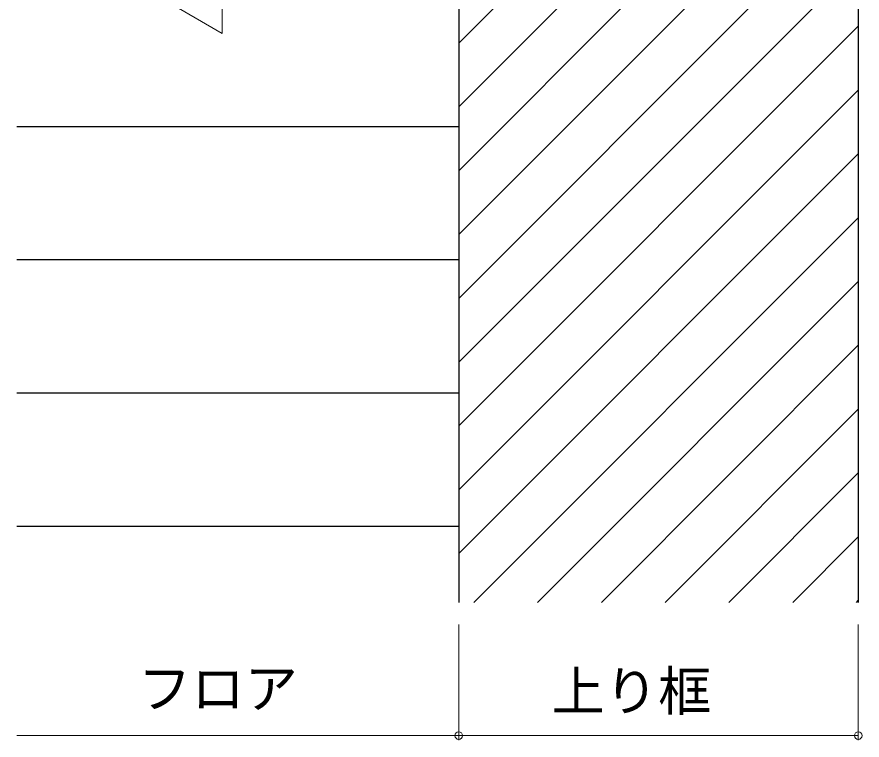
# Model space of a CAD drawing. Units: millimetres, scale not verified. Extents: x -525 to 525, y -784 to 780.
# Drawn here: x -111.4 to 79, y -1.8 to 161 of the extents above; entities that cross this region are included whole.
import ezdxf
from ezdxf.enums import TextEntityAlignment as Align

# ---------------------------------------------------------------- set-up
doc = ezdxf.new("R2010")
doc.units = ezdxf.units.MM
doc.header["$LTSCALE"] = 4
doc.layers.add('0-5_YKK_D', color=6, linetype='Continuous', lineweight=18)
doc.layers.add('0-7_YSS_K', color=3, linetype='Continuous')
doc.styles.add('ＭＳ ゴシック', font='')
doc.styles.get('ＭＳ ゴシック').set_extended_font_data('MS Gothic')

msp = doc.modelspace()

# ---------------------------------------------------------------- linework, layer by layer
at = {"layer": '0-5_YKK_D'}
for p, q in [((-65.153, 157.239), (-65.153, 171.239)), ((-77.277, 164.239), (-65.153, 157.239)), ((-11.874, 24.167), (-11.874, -1.833)), ((-11.874, 23.167), (-11.874, -1.833)), ((78.126, 24.167), (78.126, -1.833)), ((-11.874, -0.833), (-111.366, -0.833)), ((78.126, -0.833), (-11.874, -0.833))]:
    msp.add_line(p, q, dxfattribs=at)
for centre in [(-11.874, -0.833), (78.126, -0.833)]:
    msp.add_circle(centre, 0.85, dxfattribs=at)
at = {"layer": '0-7_YSS_K'}
for p, q in [((-11.874, 333.739), (-11.874, 29.167)), ((78.126, 333.739), (78.126, 29.167)), ((-11.874, 155.08), (78.126, 245.08)), ((-11.874, 140.711), (78.126, 230.711)), ((-11.874, 126.343), (78.126, 216.343)), ((-11.874, 111.974), (78.126, 201.974)), ((-11.874, 97.606), (78.126, 187.606)), ((-11.874, 83.238), (78.126, 173.238)), ((-11.874, 68.869), (78.126, 158.869)), ((-11.874, 54.501), (78.126, 144.501)), ((-11.874, 136.236), (-111.366, 136.236)), ((-11.874, 40.132), (78.126, 130.132)), ((-8.471, 29.167), (78.126, 115.764)), ((-11.874, 106.236), (-111.366, 106.236)), ((5.897, 29.167), (78.126, 101.396)), ((20.265, 29.167), (78.126, 87.027)), ((-11.874, 76.236), (-111.366, 76.236)), ((34.634, 29.167), (78.126, 72.659)), ((49.002, 29.167), (78.126, 58.29)), ((-11.874, 46.236), (-111.366, 46.236)), ((63.371, 29.167), (78.126, 43.922)), ((77.739, 29.167), (78.126, 29.553))]:
    msp.add_line(p, q, dxfattribs=at)

# ---------------------------------------------------------------- texts
at = {"layer": '0-5_YKK_D', "style": 'ＭＳ ゴシック'}
for s, p in [('フロア', (-84.086, 2.758)), ('上り框', (9.023, 2.167))]:
    msp.add_text(s, height=8.798, dxfattribs=at).set_placement(p, align=Align.BOTTOM_LEFT)

doc.saveas('drawing.dxf')
